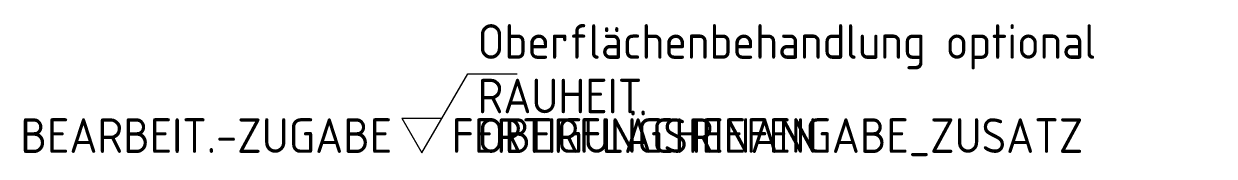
# Model space of a CAD drawing. Header units: millimetres. Extents: x -40 to 80, y 0 to 13.
import ezdxf
from ezdxf.enums import TextEntityAlignment as Align

# ---------------------------------------------------------------- set-up
doc = ezdxf.new("R2010")
doc.units = ezdxf.units.MM
doc.layers.add('0.35', color=3, linetype='Continuous')
doc.layers.add('Text Höhe 3.5', color=3, linetype='Continuous')
doc.styles.add('3.5 T-Höhe', font='isocp.shx', dxfattribs={"height": 3.5})

msp = doc.modelspace()

# ---------------------------------------------------------------- linework, layer by layer
at = {"layer": '0.35'}
for points in [[(-2.02, 3.5), (0, 0), (4.62, 8)], [(4.62, 8), (9.62, 8)], [(-2.02, 3.5), (2.02, 3.5)]]:
    msp.add_lwpolyline(points, dxfattribs=at)

# ---------------------------------------------------------------- texts
at = {"layer": 'Text Höhe 3.5', "style": '3.5 T-Höhe'}
msp.add_attdef('Oberflächenbehandlung optional', text='', height=3.5, dxfattribs=at).set_placement((5.62, 8.45), align=Align.BOTTOM_LEFT)
msp.add_attdef('RAUHEIT', text='Ra ', height=3.5, dxfattribs=at).set_placement((5.62, 7.5), align=Align.TOP_LEFT)
for tag, p in [('OBERFLÄCHENANGABE_ZUSATZ', (5.62, 0)), ('FERTIGUNGSRIEFEN', (3, 0))]:
    msp.add_attdef(tag, p, '', height=3.5, dxfattribs=at)
msp.add_attdef('BEARBEIT.-ZUGABE', text='', height=3.5, dxfattribs=at).set_placement((-3, 0), align=Align.RIGHT)

doc.saveas('drawing.dxf')
